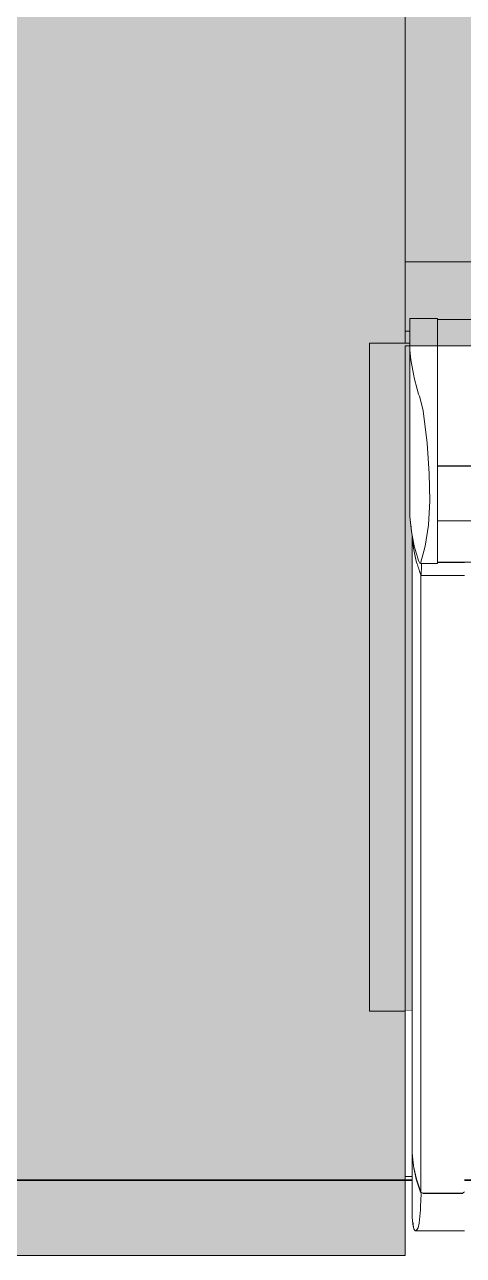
# Model space of a CAD drawing. Header units: metres. Extents: x -3 to 171, y -23 to 41.
# Drawn here: x 15.857 to 16.264, y -15.07 to -13.931 of the extents above; entities that cross this region are included whole.
import ezdxf

# ---------------------------------------------------------------- set-up
doc = ezdxf.new("R2010")
doc.units = ezdxf.units.M
doc.header["$MEASUREMENT"] = 0
doc.set_wipeout_variables(frame=1)
for name, pattern in [('Achse', [0.004, 0.002, -0.001, 0, -0.001]), ('Baufluchtlinie', [0.013, 0.008, -0.005]), ('Wipeout_Contour', [1, 0, -1])]:
    doc.linetypes.add(name, pattern=pattern)
for name, color, linetype in [('6._Dach PP STG1_1_000 Achsraster', 7, 'Continuous'), ('6._Dach PP STG1_1_325 Dachfenster', 7, 'Continuous'), ('6._Dach PP STG1_1_330 Dachaufbau', 7, 'Continuous'), ('6._Dach PP STG1_1_Neubau_840 Baulinien', 7, 'Continuous')]:
    doc.layers.add(name, color=color, linetype=linetype)

msp = doc.modelspace()

# ---------------------------------------------------------------- linework, layer by layer
at = {"layer": '6._Dach PP STG1_1_000 Achsraster', "color": 5, "linetype": 'Achse', "lineweight": 0, "ltscale": 1000}
msp.add_line((-1.5, -15), (21, -15), dxfattribs=at)
at = {"layer": '6._Dach PP STG1_1_325 Dachfenster', "color": 7, "linetype": 'Continuous', "lineweight": 13, "ltscale": 1000, "true_color": 0xf4f4f4, "flags": 128}
for points in [[(16.1769, -14.8439), (16.1769, -14.2255)], [(16.2164, -14.8439), (16.1769, -14.8439)]]:
    msp.add_lwpolyline(points, dxfattribs=at)
at = {"layer": '6._Dach PP STG1_1_330 Dachaufbau', "color": 7, "linetype": 'Continuous', "lineweight": 18, "ltscale": 1000, "flags": 128}
msp.add_lwpolyline([(16.21, -15.07), (15.495, -15.07)], dxfattribs=at)
at = {"layer": '6._Dach PP STG1_1_Neubau_840 Baulinien', "color": 1, "linetype": 'Baufluchtlinie', "lineweight": 25, "ltscale": 1000, "true_color": 0xfb0106, "flags": 128}
msp.add_lwpolyline([(-3.0225, -14.9829), (0, -15), (18.9876, -15.0005), (22.9775, -15.0038)], dxfattribs=at)

# ---------------------------------------------------------------- wipeouts: each hides what was drawn before it
at = {"color": 254, "linetype": 'Wipeout_Contour', "lineweight": 0, "ltscale": 401.989554}
msp.add_wipeout([(17.9369, -14.1502), (16.21, -14.1502), (16.21, -14.2255), (16.2142, -14.2255), (16.2142, -14.2047), (16.2142, -14.2026), (16.2399, -14.2026), (16.2399, -14.2038), (17.0439, -14.2038), (17.0439, -14.2026), (17.0699, -14.2026), (17.0699, -14.2038), (17.8739, -14.2038), (17.8739, -14.2026), (17.8995, -14.2026), (17.8995, -14.2047), (17.8995, -14.2255), (17.9369, -14.2255)], dxfattribs=at).dxf.layer = '6._Dach PP STG1_1_325 Dachfenster'

# ---------------------------------------------------------------- next in the draw order: hatches: boundary and pattern name
at = {"layer": '6._Dach PP STG1_1_325 Dachfenster', "linetype": 'Continuous', "lineweight": 0, "true_color": 0x000000}
msp.add_hatch(color=18, dxfattribs=at).paths.add_polyline_path([(16.1769, -14.2255), (16.1769, -14.8439), (16.2164, -14.8439), (16.2164, -14.4048), (16.2162, -14.403), (16.2156, -14.3998), (16.2143, -14.3859), (16.2143, -14.3776), (16.2143, -14.3699), (16.2142, -14.2968), (16.2142, -14.2864), (16.2142, -14.2844), (16.2142, -14.2255)])

# ---------------------------------------------------------------- next in the draw order: linework, layer by layer
at = {"layer": '6._Dach PP STG1_1_325 Dachfenster', "color": 7, "linetype": 'Continuous', "lineweight": 13, "ltscale": 1000, "true_color": 0xf4f4f4, "flags": 128}
msp.add_lwpolyline([(16.1769, -14.2255), (16.2142, -14.2255)], dxfattribs=at)
msp.add_lwpolyline([(16.1769, -14.2255), (16.2142, -14.2255)], dxfattribs=at)

# ---------------------------------------------------------------- next in the draw order: wipeouts: each hides what was drawn before it
at = {"color": 254, "linetype": 'Wipeout_Contour', "lineweight": 0, "ltscale": 88.023455}
msp.add_wipeout([(17.9369, -13.5322), (16.21, -13.5322), (16.21, -14.1502), (17.9369, -14.1502)], dxfattribs=at).dxf.layer = '6._Dach PP STG1_1_325 Dachfenster'

# ---------------------------------------------------------------- next in the draw order: linework, layer by layer
at = {"layer": '6._Dach PP STG1_1_325 Dachfenster', "color": 7, "linetype": 'Continuous', "lineweight": 13, "ltscale": 1000, "true_color": 0xf4f4f4, "flags": 128}
for points in [[(16.21, -14.1502), (16.21, -13.5322)], [(17.9369, -14.1502), (16.21, -14.1502)], [(16.21, -14.2255), (16.21, -14.1502)]]:
    msp.add_lwpolyline(points, dxfattribs=at)

# ---------------------------------------------------------------- next in the draw order: wipeouts: each hides what was drawn before it
at = {"color": 254, "linetype": 'Wipeout_Contour', "lineweight": 0, "ltscale": 107.652925}
msp.add_wipeout([(16.2143, -14.3859), (16.2156, -14.3998), (16.2156, -14.2444), (16.2152, -14.2409), (16.2143, -14.2322)], dxfattribs=at).dxf.layer = '6._Dach PP STG1_1_325 Dachfenster'
at = {"color": 254, "linetype": 'Wipeout_Contour', "lineweight": 0, "ltscale": 110.163044}
msp.add_wipeout([(16.21, -14.8439), (16.21, -14.997), (16.2162, -14.997), (16.2162, -14.9751), (16.2164, -14.8439)], dxfattribs=at).dxf.layer = '6._Dach PP STG1_1_325 Dachfenster'

# ---------------------------------------------------------------- next in the draw order: linework, layer by layer
at = {"layer": '6._Dach PP STG1_1_325 Dachfenster', "color": 7, "linetype": 'Continuous', "lineweight": 13, "ltscale": 1000, "flags": 128}
msp.add_lwpolyline([(16.21, -14.8439), (16.21, -14.997)], dxfattribs=at)

# ---------------------------------------------------------------- next in the draw order: wipeouts: each hides what was drawn before it
at = {"color": 254, "linetype": 'Wipeout_Contour', "lineweight": 0, "ltscale": 86.291652}
msp.add_wipeout([(16.2142, -14.2026), (16.2142, -14.21), (16.2399, -14.21), (16.2399, -14.2026)], dxfattribs=at).dxf.layer = '6._Dach PP STG1_1_325 Dachfenster'
at = {"color": 254, "linetype": 'Wipeout_Contour', "lineweight": 0, "ltscale": 107.707841}
msp.add_wipeout([(16.2175, -14.254), (16.2156, -14.2444), (16.2156, -14.3998), (16.2182, -14.4134), (16.2182, -14.2578)], dxfattribs=at).dxf.layer = '6._Dach PP STG1_1_325 Dachfenster'

# ---------------------------------------------------------------- next in the draw order: wipeouts: each hides what was drawn before it
at = {"color": 254, "linetype": 'Wipeout_Contour', "lineweight": 0, "ltscale": 86.312941}
msp.add_wipeout([(16.2142, -14.21), (16.2142, -14.2187), (16.2399, -14.2187), (16.2399, -14.21)], dxfattribs=at).dxf.layer = '6._Dach PP STG1_1_325 Dachfenster'
at = {"color": 254, "linetype": 'Wipeout_Contour', "lineweight": 0, "ltscale": 108.144422}
msp.add_wipeout([(16.2143, -14.2322), (16.2152, -14.2409), (16.2399, -14.2409), (16.2399, -14.2291), (16.2143, -14.2291)], dxfattribs=at).dxf.layer = '6._Dach PP STG1_1_325 Dachfenster'
at = {"color": 254, "linetype": 'Wipeout_Contour', "lineweight": 0, "ltscale": 107.78399}
msp.add_wipeout([(16.2182, -14.4134), (16.2223, -14.4269), (16.2223, -14.2728), (16.2211, -14.2682), (16.2182, -14.2578)], dxfattribs=at).dxf.layer = '6._Dach PP STG1_1_325 Dachfenster'

# ---------------------------------------------------------------- next in the draw order: linework, layer by layer
at = {"layer": '6._Dach PP STG1_1_325 Dachfenster', "color": 7, "linetype": 'Continuous', "lineweight": 13, "ltscale": 1000, "flags": 128}
for points in [[(16.2142, -14.2047), (16.2142, -14.2026)], [(16.2142, -14.2962), (16.2143, -14.3699)], [(16.2143, -14.3846), (16.2143, -14.3699)]]:
    msp.add_lwpolyline(points, dxfattribs=at)

# ---------------------------------------------------------------- next in the draw order: wipeouts: each hides what was drawn before it
at = {"color": 254, "linetype": 'Wipeout_Contour', "lineweight": 0, "ltscale": 87.573936}
msp.add_wipeout([(17.0439, -14.2038), (16.2399, -14.2038), (16.2399, -14.2113), (17.0439, -14.2113)], dxfattribs=at).dxf.layer = '6._Dach PP STG1_1_325 Dachfenster'
at = {"color": 254, "linetype": 'Wipeout_Contour', "lineweight": 0, "ltscale": 86.338144}
msp.add_wipeout([(16.2142, -14.2187), (16.2143, -14.2291), (16.2399, -14.2291), (16.2399, -14.2187)], dxfattribs=at).dxf.layer = '6._Dach PP STG1_1_325 Dachfenster'
at = {"color": 254, "linetype": 'Wipeout_Contour', "lineweight": 0, "ltscale": 108.137763}
msp.add_wipeout([(16.2152, -14.2409), (16.2156, -14.2444), (16.2175, -14.254), (16.2399, -14.254), (16.2399, -14.2409)], dxfattribs=at).dxf.layer = '6._Dach PP STG1_1_325 Dachfenster'
at = {"color": 254, "linetype": 'Wipeout_Contour', "lineweight": 0, "ltscale": 86.661175}
msp.add_wipeout([(16.2285, -14.4134), (16.224, -14.4294), (16.2399, -14.4294), (16.2399, -14.4134)], dxfattribs=at).dxf.layer = '6._Dach PP STG1_1_325 Dachfenster'

# ---------------------------------------------------------------- next in the draw order: linework, layer by layer
at = {"layer": '6._Dach PP STG1_1_325 Dachfenster', "color": 7, "linetype": 'Continuous', "lineweight": 13, "ltscale": 1000, "flags": 128}
for points in [[(16.2142, -14.2026), (16.2399, -14.2026)], [(16.2399, -14.2038), (17.0439, -14.2038)], [(16.2142, -14.2144), (16.21, -14.2144)]]:
    msp.add_lwpolyline(points, dxfattribs=at)
at = {"layer": '6._Dach PP STG1_1_330 Dachaufbau', "color": 7, "linetype": 'Continuous', "lineweight": 18, "ltscale": 1000, "flags": 128}
msp.add_lwpolyline([(16.21, -14.228), (16.21, -15.07)], dxfattribs=at)

# ---------------------------------------------------------------- next in the draw order: wipeouts: each hides what was drawn before it
at = {"color": 254, "linetype": 'Wipeout_Contour', "lineweight": 0, "ltscale": 87.594989}
msp.add_wipeout([(17.0439, -14.2113), (16.2399, -14.2113), (16.2399, -14.22), (17.0439, -14.22)], dxfattribs=at).dxf.layer = '6._Dach PP STG1_1_325 Dachfenster'
at = {"color": 254, "linetype": 'Wipeout_Contour', "lineweight": 0, "ltscale": 87.64825}
msp.add_wipeout([(16.2399, -14.2303), (16.2399, -14.242), (17.0439, -14.242), (17.0439, -14.2303)], dxfattribs=at).dxf.layer = '6._Dach PP STG1_1_325 Dachfenster'
at = {"color": 254, "linetype": 'Wipeout_Contour', "lineweight": 0, "ltscale": 86.642189}
msp.add_wipeout([(16.2314, -14.394), (16.2285, -14.4134), (16.2399, -14.4134), (16.2399, -14.394)], dxfattribs=at).dxf.layer = '6._Dach PP STG1_1_325 Dachfenster'

# ---------------------------------------------------------------- next in the draw order: wipeouts: each hides what was drawn before it
at = {"color": 254, "linetype": 'Wipeout_Contour', "lineweight": 0, "ltscale": 87.61964}
msp.add_wipeout([(16.2399, -14.2303), (17.0439, -14.2303), (17.0439, -14.22), (16.2399, -14.22)], dxfattribs=at).dxf.layer = '6._Dach PP STG1_1_325 Dachfenster'
at = {"color": 254, "linetype": 'Wipeout_Contour', "lineweight": 0, "ltscale": 86.669265}
msp.add_wipeout([(16.2314, -14.394), (16.2399, -14.394), (16.2399, -14.3715), (16.2327, -14.3715)], dxfattribs=at).dxf.layer = '6._Dach PP STG1_1_325 Dachfenster'

# ---------------------------------------------------------------- next in the draw order: linework, layer by layer
at = {"layer": '6._Dach PP STG1_1_330 Dachaufbau', "color": 7, "linetype": 'Continuous', "lineweight": 18, "ltscale": 1000, "flags": 128}
msp.add_lwpolyline([(17.96, -14.228), (16.21, -14.228)], dxfattribs=at)

# ---------------------------------------------------------------- next in the draw order: wipeouts: each hides what was drawn before it
at = {"color": 254, "linetype": 'Wipeout_Contour', "lineweight": 0, "ltscale": 86.680569}
msp.add_wipeout([(16.2327, -14.3715), (16.2399, -14.3715), (16.2399, -14.3462), (16.2322, -14.3462)], dxfattribs=at).dxf.layer = '6._Dach PP STG1_1_325 Dachfenster'

# ---------------------------------------------------------------- next in the draw order: wipeouts: each hides what was drawn before it
at = {"color": 254, "linetype": 'Wipeout_Contour', "lineweight": 0, "ltscale": 260.751051}
msp.add_wipeout([(16.2223, -14.2728), (16.2223, -14.4269), (16.2234, -14.4291), (16.224, -14.4294), (16.2285, -14.4134), (16.2314, -14.394), (16.2327, -14.3715), (16.2322, -14.3462), (16.2302, -14.3183), (16.2264, -14.2882), (16.2251, -14.2816), (16.223, -14.2747)], dxfattribs=at).dxf.layer = '6._Dach PP STG1_1_325 Dachfenster'

# ---------------------------------------------------------------- next in the draw order: wipeouts: each hides what was drawn before it
at = {"color": 254, "linetype": 'Wipeout_Contour', "lineweight": 0, "ltscale": 108.120074}
msp.add_wipeout([(16.2175, -14.254), (16.2182, -14.2578), (16.2211, -14.2682), (16.2399, -14.2682), (16.2399, -14.254)], dxfattribs=at).dxf.layer = '6._Dach PP STG1_1_325 Dachfenster'
at = {"color": 254, "linetype": 'Wipeout_Contour', "lineweight": 0, "ltscale": 86.40349}
msp.add_wipeout([(16.223, -14.2747), (16.2251, -14.2816), (16.2399, -14.2816), (16.2399, -14.2747)], dxfattribs=at).dxf.layer = '6._Dach PP STG1_1_325 Dachfenster'
at = {"color": 254, "linetype": 'Wipeout_Contour', "lineweight": 0, "ltscale": 86.361267}
msp.add_wipeout([(16.2264, -14.2882), (16.2302, -14.3183), (16.2399, -14.3183), (16.2399, -14.2882)], dxfattribs=at).dxf.layer = '6._Dach PP STG1_1_325 Dachfenster'
at = {"color": 254, "linetype": 'Wipeout_Contour', "lineweight": 0, "ltscale": 64.77158}
msp.add_wipeout([(16.2162, -14.4029), (16.2175, -14.4152), (16.2175, -14.4098)], dxfattribs=at).dxf.layer = '6._Dach PP STG1_1_325 Dachfenster'
at = {"color": 254, "linetype": 'Wipeout_Contour', "lineweight": 0, "ltscale": 86.946077}
msp.add_wipeout([(16.2251, -14.4314), (16.2247, -14.4406), (16.2647, -14.4406), (16.2647, -14.4314)], dxfattribs=at).dxf.layer = '6._Dach PP STG1_1_325 Dachfenster'

# ---------------------------------------------------------------- next in the draw order: linework, layer by layer
at = {"layer": '6._Dach PP STG1_1_325 Dachfenster', "color": 7, "linetype": 'Continuous', "lineweight": 13, "ltscale": 1000, "flags": 128}
msp.add_lwpolyline([(16.2142, -14.2962), (16.2142, -14.2047)], dxfattribs=at)

# ---------------------------------------------------------------- next in the draw order: wipeouts: each hides what was drawn before it
at = {"color": 254, "linetype": 'Wipeout_Contour', "lineweight": 0, "ltscale": 87.68036}
msp.add_wipeout([(16.2399, -14.242), (16.2399, -14.2549), (17.0439, -14.2549), (17.0439, -14.242)], dxfattribs=at).dxf.layer = '6._Dach PP STG1_1_325 Dachfenster'
at = {"color": 254, "linetype": 'Wipeout_Contour', "lineweight": 0, "ltscale": 108.477172}
msp.add_wipeout([(16.2211, -14.2682), (16.2223, -14.2728), (16.223, -14.2747), (16.2399, -14.2747), (16.2399, -14.2682)], dxfattribs=at).dxf.layer = '6._Dach PP STG1_1_325 Dachfenster'
at = {"color": 254, "linetype": 'Wipeout_Contour', "lineweight": 0, "ltscale": 86.449461}
msp.add_wipeout([(16.2251, -14.2816), (16.2264, -14.2882), (16.2399, -14.2882), (16.2399, -14.2816)], dxfattribs=at).dxf.layer = '6._Dach PP STG1_1_325 Dachfenster'
at = {"color": 254, "linetype": 'Wipeout_Contour', "lineweight": 0, "ltscale": 86.489658}
msp.add_wipeout([(16.2302, -14.3183), (16.2322, -14.3462), (16.2399, -14.3462), (16.2399, -14.3183)], dxfattribs=at).dxf.layer = '6._Dach PP STG1_1_325 Dachfenster'
at = {"color": 254, "linetype": 'Wipeout_Contour', "lineweight": 0, "ltscale": 108.313124}
msp.add_wipeout([(16.2242, -14.4393), (16.2246, -14.4405), (16.2251, -14.4314), (16.2251, -14.4294), (16.2242, -14.4294)], dxfattribs=at).dxf.layer = '6._Dach PP STG1_1_325 Dachfenster'

# ---------------------------------------------------------------- next in the draw order: wipeouts: each hides what was drawn before it
at = {"color": 254, "linetype": 'Wipeout_Contour', "lineweight": 0, "ltscale": 87.741565}
msp.add_wipeout([(16.2399, -14.269), (16.2399, -14.2751), (17.0439, -14.2751), (17.0439, -14.269)], dxfattribs=at).dxf.layer = '6._Dach PP STG1_1_325 Dachfenster'
at = {"color": 254, "linetype": 'Wipeout_Contour', "lineweight": 0, "ltscale": 87.888337}
msp.add_wipeout([(17.0439, -14.3174), (16.2399, -14.3174), (16.2399, -14.3391), (17.0439, -14.3391)], dxfattribs=at).dxf.layer = '6._Dach PP STG1_1_325 Dachfenster'
at = {"color": 254, "linetype": 'Wipeout_Contour', "lineweight": 0, "ltscale": 108.450685}
msp.add_wipeout([(16.2175, -14.4152), (16.2202, -14.4274), (16.2202, -14.42), (16.2182, -14.4134), (16.2175, -14.4098)], dxfattribs=at).dxf.layer = '6._Dach PP STG1_1_325 Dachfenster'

# ---------------------------------------------------------------- next in the draw order: wipeouts: each hides what was drawn before it
at = {"color": 254, "linetype": 'Wipeout_Contour', "lineweight": 0, "ltscale": 87.715521}
msp.add_wipeout([(17.0439, -14.2549), (16.2399, -14.2549), (16.2399, -14.269), (17.0439, -14.269)], dxfattribs=at).dxf.layer = '6._Dach PP STG1_1_325 Dachfenster'
at = {"color": 254, "linetype": 'Wipeout_Contour', "lineweight": 0, "ltscale": 87.757866}
msp.add_wipeout([(16.2399, -14.2815), (17.0439, -14.2815), (17.0439, -14.2751), (16.2399, -14.2751)], dxfattribs=at).dxf.layer = '6._Dach PP STG1_1_325 Dachfenster'
at = {"color": 254, "linetype": 'Wipeout_Contour', "lineweight": 0, "ltscale": 87.821403}
msp.add_wipeout([(16.2399, -14.2876), (16.2399, -14.3174), (17.0439, -14.3174), (17.0439, -14.2876)], dxfattribs=at).dxf.layer = '6._Dach PP STG1_1_325 Dachfenster'
at = {"color": 254, "linetype": 'Wipeout_Contour', "lineweight": 0, "ltscale": 129.847342}
msp.add_wipeout([(16.2202, -14.4274), (16.2242, -14.4393), (16.2242, -14.4294), (16.2234, -14.4291), (16.2223, -14.4269), (16.2202, -14.42)], dxfattribs=at).dxf.layer = '6._Dach PP STG1_1_325 Dachfenster'

# ---------------------------------------------------------------- next in the draw order: wipeouts: each hides what was drawn before it
at = {"color": 254, "linetype": 'Wipeout_Contour', "lineweight": 0, "ltscale": 87.774155}
msp.add_wipeout([(16.2399, -14.2876), (17.0439, -14.2876), (17.0439, -14.2815), (16.2399, -14.2815)], dxfattribs=at).dxf.layer = '6._Dach PP STG1_1_325 Dachfenster'
at = {"color": 254, "linetype": 'Wipeout_Contour', "lineweight": 0, "ltscale": 108.698697}
msp.add_wipeout([(16.2164, -14.4048), (16.2164, -14.9751), (16.2177, -14.9874), (16.2177, -14.4161), (16.2175, -14.4152)], dxfattribs=at).dxf.layer = '6._Dach PP STG1_1_325 Dachfenster'
at = {"color": 254, "linetype": 'Wipeout_Contour', "lineweight": 0, "ltscale": 130.322371}
msp.add_wipeout([(16.2399, -14.4294), (16.2251, -14.4294), (16.2251, -14.4314), (16.2647, -14.4314), (16.2647, -14.4285), (16.2399, -14.4285)], dxfattribs=at).dxf.layer = '6._Dach PP STG1_1_325 Dachfenster'
at = {"color": 254, "linetype": 'Wipeout_Contour', "lineweight": 0, "ltscale": 109.317147}
msp.add_wipeout([(16.2244, -14.4398), (16.2244, -15.0115), (16.2262, -15.0125), (16.2262, -14.4406), (16.2247, -14.4406)], dxfattribs=at).dxf.layer = '6._Dach PP STG1_1_325 Dachfenster'

# ---------------------------------------------------------------- next in the draw order: wipeouts: each hides what was drawn before it
at = {"color": 254, "linetype": 'Wipeout_Contour', "lineweight": 0, "ltscale": 108.688576}
msp.add_wipeout([(16.2177, -14.4161), (16.2177, -14.9874), (16.2204, -14.9996), (16.2204, -14.428), (16.2202, -14.4274)], dxfattribs=at).dxf.layer = '6._Dach PP STG1_1_325 Dachfenster'
at = {"color": 254, "linetype": 'Wipeout_Contour', "lineweight": 0, "ltscale": 88.128398}
msp.add_wipeout([(17.0439, -14.4121), (16.2399, -14.4121), (16.2399, -14.4282), (17.0439, -14.4282)], dxfattribs=at).dxf.layer = '6._Dach PP STG1_1_325 Dachfenster'
at = {"color": 254, "linetype": 'Wipeout_Contour', "lineweight": 0, "ltscale": 87.745315}
msp.add_wipeout([(16.2262, -14.4406), (16.2262, -15.0125), (16.263, -15.0125), (16.263, -14.4406)], dxfattribs=at).dxf.layer = '6._Dach PP STG1_1_325 Dachfenster'

# ---------------------------------------------------------------- next in the draw order: linework, layer by layer
at = {"layer": '6._Dach PP STG1_1_325 Dachfenster', "color": 7, "linetype": 'Continuous', "lineweight": 13, "ltscale": 1000, "flags": 128}
for points in [[(16.2399, -14.4282), (17.0439, -14.4282)], [(16.2399, -14.4285), (16.2647, -14.4285)]]:
    msp.add_lwpolyline(points, dxfattribs=at)

# ---------------------------------------------------------------- next in the draw order: wipeouts: each hides what was drawn before it
at = {"color": 254, "linetype": 'Wipeout_Contour', "lineweight": 0, "ltscale": 88.079648}
msp.add_wipeout([(17.0439, -14.3908), (16.2399, -14.3908), (16.2399, -14.4121), (17.0439, -14.4121)], dxfattribs=at).dxf.layer = '6._Dach PP STG1_1_325 Dachfenster'
at = {"color": 254, "linetype": 'Wipeout_Contour', "lineweight": 0, "ltscale": 108.723906}
msp.add_wipeout([(16.2242, -14.4393), (16.2204, -14.428), (16.2204, -14.9996), (16.2244, -15.0115), (16.2244, -14.4398)], dxfattribs=at).dxf.layer = '6._Dach PP STG1_1_325 Dachfenster'
at = {"color": 254, "linetype": 'Wipeout_Contour', "lineweight": 0, "ltscale": 87.799161}
msp.add_wipeout([(16.263, -14.4406), (16.263, -15.0125), (16.2647, -15.0112), (16.2647, -14.4406)], dxfattribs=at).dxf.layer = '6._Dach PP STG1_1_325 Dachfenster'

# ---------------------------------------------------------------- next in the draw order: linework, layer by layer
at = {"layer": '6._Dach PP STG1_1_325 Dachfenster', "color": 7, "linetype": 'Continuous', "lineweight": 13, "ltscale": 1000, "flags": 128}
for points in [[(16.2142, -14.2026), (16.2142, -14.21), (16.2142, -14.2187), (16.2143, -14.2291), (16.2143, -14.2322), (16.2152, -14.2409), (16.2156, -14.2444), (16.2175, -14.254), (16.2182, -14.2578), (16.2211, -14.2682), (16.2223, -14.2728), (16.223, -14.2747), (16.2251, -14.2816), (16.2264, -14.2882), (16.2302, -14.3183), (16.2322, -14.3462), (16.2327, -14.3715), (16.2314, -14.394), (16.2285, -14.4134), (16.224, -14.4294)], [(16.2234, -14.4291), (16.2223, -14.4269), (16.2182, -14.4134), (16.2156, -14.3998), (16.2143, -14.3859), (16.2143, -14.3846)], [(16.2162, -14.403), (16.2175, -14.4152), (16.2202, -14.4274), (16.2242, -14.4393), (16.2246, -14.4405)], [(16.2234, -14.4291), (16.224, -14.4294)], [(16.224, -14.4294), (16.2399, -14.4294)], [(16.2247, -14.4406), (16.2251, -14.4314), (16.2251, -14.4294)], [(16.2247, -14.4406), (16.2647, -14.4406)]]:
    msp.add_lwpolyline(points, dxfattribs=at)

# ---------------------------------------------------------------- next in the draw order: wipeouts: each hides what was drawn before it
at = {"color": 254, "linetype": 'Wipeout_Contour', "lineweight": 0, "ltscale": 88.050327}
msp.add_wipeout([(17.0439, -14.39), (16.2399, -14.39), (16.2399, -14.3908), (17.0439, -14.3908)], dxfattribs=at).dxf.layer = '6._Dach PP STG1_1_325 Dachfenster'
at = {"color": 254, "linetype": 'Wipeout_Contour', "lineweight": 0, "ltscale": 110.803736}
msp.add_wipeout([(16.2162, -14.9751), (16.2162, -15.0346), (16.2169, -15.041), (16.2175, -15.0442), (16.2175, -14.9874)], dxfattribs=at).dxf.layer = '6._Dach PP STG1_1_325 Dachfenster'

# ---------------------------------------------------------------- next in the draw order: wipeouts: each hides what was drawn before it
at = {"color": 254, "linetype": 'Wipeout_Contour', "lineweight": 0, "ltscale": 88.019038}
msp.add_wipeout([(16.2399, -14.3665), (16.2399, -14.39), (17.0439, -14.39), (17.0439, -14.3665)], dxfattribs=at).dxf.layer = '6._Dach PP STG1_1_325 Dachfenster'
at = {"color": 254, "linetype": 'Wipeout_Contour', "lineweight": 0, "ltscale": 133.620136}
msp.add_wipeout([(16.2175, -15.0442), (16.2178, -15.0453), (16.2192, -15.0472), (16.2202, -15.0469), (16.2202, -14.9996), (16.2175, -14.9874)], dxfattribs=at).dxf.layer = '6._Dach PP STG1_1_325 Dachfenster'

# ---------------------------------------------------------------- next in the draw order: linework, layer by layer
at = {"layer": '6._Dach PP STG1_1_325 Dachfenster', "color": 7, "linetype": 'Continuous', "lineweight": 13, "ltscale": 1000, "flags": 128}
msp.add_lwpolyline([(16.2399, -14.39), (17.0439, -14.39)], dxfattribs=at)

# ---------------------------------------------------------------- next in the draw order: wipeouts: each hides what was drawn before it
at = {"color": 254, "linetype": 'Wipeout_Contour', "lineweight": 0, "ltscale": 87.953973}
msp.add_wipeout([(17.0439, -14.3401), (16.2399, -14.3401), (16.2399, -14.3665), (17.0439, -14.3665)], dxfattribs=at).dxf.layer = '6._Dach PP STG1_1_325 Dachfenster'
at = {"color": 254, "linetype": 'Wipeout_Contour', "lineweight": 0, "ltscale": 67.115263}
msp.add_wipeout([(16.2192, -15.0472), (16.2647, -15.0472), (16.2204, -15.0468)], dxfattribs=at).dxf.layer = '6._Dach PP STG1_1_325 Dachfenster'

# ---------------------------------------------------------------- next in the draw order: wipeouts: each hides what was drawn before it
at = {"color": 254, "linetype": 'Wipeout_Contour', "lineweight": 0, "ltscale": 87.917474}
msp.add_wipeout([(16.2399, -14.3393), (16.2399, -14.3399), (17.0439, -14.3399), (17.0439, -14.3393)], dxfattribs=at).dxf.layer = '6._Dach PP STG1_1_325 Dachfenster'
at = {"color": 254, "linetype": 'Wipeout_Contour', "lineweight": 0, "ltscale": 88.561789}
msp.add_wipeout([(16.2204, -15.0468), (16.2647, -15.0468), (16.2647, -15.0445), (16.2219, -15.0445)], dxfattribs=at).dxf.layer = '6._Dach PP STG1_1_325 Dachfenster'

# ---------------------------------------------------------------- next in the draw order: wipeouts: each hides what was drawn before it
at = {"color": 254, "linetype": 'Wipeout_Contour', "lineweight": 0, "ltscale": 66.349126}
msp.add_wipeout([(16.2399, -14.3401), (17.0439, -14.3401), (16.2399, -14.3399)], dxfattribs=at).dxf.layer = '6._Dach PP STG1_1_325 Dachfenster'
at = {"color": 254, "linetype": 'Wipeout_Contour', "lineweight": 0, "ltscale": 88.561674}
msp.add_wipeout([(16.2228, -15.0403), (16.2219, -15.0445), (16.2647, -15.0445), (16.2647, -15.0403)], dxfattribs=at).dxf.layer = '6._Dach PP STG1_1_325 Dachfenster'

# ---------------------------------------------------------------- next in the draw order: linework, layer by layer
at = {"layer": '6._Dach PP STG1_1_325 Dachfenster', "color": 7, "linetype": 'Continuous', "lineweight": 13, "ltscale": 1000, "flags": 128}
for points in [[(16.2399, -14.2026), (16.2399, -14.21), (16.2399, -14.2187), (16.2399, -14.2291), (16.2399, -14.2409), (16.2399, -14.254), (16.2399, -14.2682), (16.2399, -14.2747), (16.2399, -14.2816), (16.2399, -14.2882), (16.2399, -14.3183), (16.2399, -14.3462), (16.2399, -14.3715), (16.2399, -14.394), (16.2399, -14.4134), (16.2399, -14.4294)], [(16.2399, -14.3391), (17.0439, -14.3391)]]:
    msp.add_lwpolyline(points, dxfattribs=at)

# ---------------------------------------------------------------- next in the draw order: wipeouts: each hides what was drawn before it
at = {"color": 254, "linetype": 'Wipeout_Contour', "lineweight": 0, "ltscale": 88.535845}
msp.add_wipeout([(16.224, -15.0278), (16.2228, -15.0403), (16.2647, -15.0403), (16.2647, -15.0278)], dxfattribs=at).dxf.layer = '6._Dach PP STG1_1_325 Dachfenster'

# ---------------------------------------------------------------- next in the draw order: wipeouts: each hides what was drawn before it
at = {"color": 254, "linetype": 'Wipeout_Contour', "lineweight": 0, "ltscale": 111.179899}
msp.add_wipeout([(16.224, -15.0278), (16.2647, -15.0278), (16.2647, -15.013), (16.2247, -15.013), (16.2242, -15.0246)], dxfattribs=at).dxf.layer = '6._Dach PP STG1_1_325 Dachfenster'

# ---------------------------------------------------------------- next in the draw order: wipeouts: each hides what was drawn before it
at = {"color": 254, "linetype": 'Wipeout_Contour', "lineweight": 0, "ltscale": 65.69001}
msp.add_wipeout([(16.2647, -15.0126), (16.2246, -15.0126), (16.2647, -15.013)], dxfattribs=at).dxf.layer = '6._Dach PP STG1_1_325 Dachfenster'

# ---------------------------------------------------------------- next in the draw order: wipeouts: each hides what was drawn before it
at = {"color": 254, "linetype": 'Wipeout_Contour', "lineweight": 0, "ltscale": 154.872254}
msp.add_wipeout([(16.2202, -14.9996), (16.2202, -15.0469), (16.2219, -15.0445), (16.2228, -15.0403), (16.224, -15.0278), (16.2242, -15.0246), (16.2242, -15.0115)], dxfattribs=at).dxf.layer = '6._Dach PP STG1_1_325 Dachfenster'

# ---------------------------------------------------------------- next in the draw order: linework, layer by layer
at = {"layer": '6._Dach PP STG1_1_325 Dachfenster', "color": 7, "linetype": 'Continuous', "lineweight": 13, "ltscale": 1000, "flags": 128}
msp.add_lwpolyline([(16.2192, -15.0472), (16.2647, -15.0472)], dxfattribs=at)

# ---------------------------------------------------------------- next in the draw order: wipeouts: each hides what was drawn before it
at = {"color": 254, "linetype": 'Wipeout_Contour', "lineweight": 0, "ltscale": 290.912172}
msp.add_wipeout([(16.2164, -14.975), (16.2175, -14.9874), (16.2202, -14.9996), (16.2242, -15.0115), (16.2246, -15.0126), (16.2647, -15.0126), (16.2647, -15.0112), (16.263, -15.0125), (16.2262, -15.0125), (16.2244, -15.0115), (16.2204, -14.9996), (16.2177, -14.9874), (16.2164, -14.9751)], dxfattribs=at).dxf.layer = '6._Dach PP STG1_1_325 Dachfenster'

# ---------------------------------------------------------------- next in the draw order: linework, layer by layer
at = {"layer": '6._Dach PP STG1_1_325 Dachfenster', "color": 7, "linetype": 'Continuous', "lineweight": 13, "ltscale": 1000, "flags": 128}
for points in [[(16.2164, -14.9751), (16.2164, -14.4048)], [(16.2162, -15.0346), (16.2162, -14.9751)], [(16.2162, -14.997), (16.21, -14.997)], [(16.263, -15.0125), (16.2647, -15.0112)]]:
    msp.add_lwpolyline(points, dxfattribs=at)

# ---------------------------------------------------------------- next in the draw order: wipeouts: each hides what was drawn before it
at = {"color": 254, "linetype": 'Wipeout_Contour', "lineweight": 0, "ltscale": 66.439518}
msp.add_wipeout([(16.2242, -15.0115), (16.2242, -15.0246), (16.2247, -15.013)], dxfattribs=at).dxf.layer = '6._Dach PP STG1_1_325 Dachfenster'

# ---------------------------------------------------------------- next in the draw order: hatches: boundary and pattern name
at = {"layer": '6._Dach PP STG1_1_330 Dachaufbau', "linetype": 'Continuous', "lineweight": 0, "true_color": 0x000000}
msp.add_hatch(color=18, dxfattribs=at).paths.add_polyline_path([(18.95, -10.4946), (18.5078, -10.4946), (18.5078, -11.155), (18.4999, -11.155), (18.4999, -13.585), (12.55, -13.585), (12.55, -15.07), (13.745, -15.07), (13.745, -14.228), (15.495, -14.228), (15.495, -15.07), (16.21, -15.07), (16.21, -14.228), (17.96, -14.228), (17.96, -15.07), (18.9348, -15.07)])

# ---------------------------------------------------------------- next in the draw order: linework, layer by layer
at = {"layer": '6._Dach PP STG1_1_325 Dachfenster', "color": 7, "linetype": 'Continuous', "lineweight": 13, "ltscale": 1000, "flags": 128}
for points in [[(16.2244, -15.0115), (16.2244, -14.4398)], [(16.2246, -15.0126), (16.2242, -15.0115), (16.2202, -14.9996), (16.2175, -14.9874), (16.2162, -14.9751)], [(16.2164, -14.9751), (16.2177, -14.9874), (16.2204, -14.9996), (16.2244, -15.0115)], [(16.2162, -15.0346), (16.2169, -15.041), (16.2175, -15.0442), (16.2178, -15.0453), (16.2192, -15.0472), (16.2202, -15.0469), (16.2219, -15.0445), (16.2228, -15.0403), (16.224, -15.0278), (16.2242, -15.0246), (16.2247, -15.013)], [(16.2244, -15.0115), (16.2262, -15.0125)], [(16.2262, -15.0125), (16.263, -15.0125)]]:
    msp.add_lwpolyline(points, dxfattribs=at)

doc.saveas('drawing.dxf')
